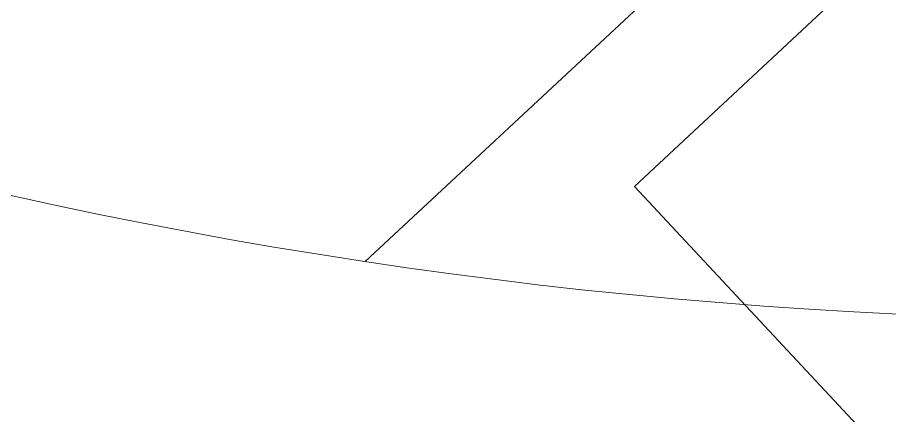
# Model space of a CAD drawing. Header units: millimetres. Extents: x -71377 to 516042, y -145869 to 441446.
# Drawn here: x 215250 to 217745, y 143795 to 144934 of the extents above; entities that cross this region are included whole.
import ezdxf

# ---------------------------------------------------------------- set-up
doc = ezdxf.new("R2010")
doc.units = ezdxf.units.MM
doc.header["$LTSCALE"] = 1000
for name, color, linetype, lineweight in [('06', 6, 'Continuous', 5), ('A-fnsh', 5, 'Continuous', 5), ('조경라인_dwg', 8, 'Continuous', 5)]:
    doc.layers.add(name, color=color, linetype=linetype, lineweight=lineweight)

# ---------------------------------------------------------------- blocks, each defined once
blk = doc.blocks.new('조경라인_dwg-6847807-지반층 배치도')
at = {"layer": '06'}
blk.add_line((220667.7, 148359.4), (216245, 144235.2), dxfattribs=at)
for centre, radius, start, end in [((218453, 158869.5), 14800, 242.45908, 274.35296), ((218483.8, 160381.8), 17800, 241.35304, 277.97068)]:
    blk.add_arc(centre, radius, start, end, dxfattribs=at)

msp = doc.modelspace()

# ---------------------------------------------------------------- linework, layer by layer
at = {"layer": 'A-fnsh'}
for p, q in [((217015, 144450.7), (276400.9, 199829)), ((222266.4, 138819.3), (217015, 144450.7))]:
    msp.add_line(p, q, dxfattribs=at)

# ---------------------------------------------------------------- block references
at = {"layer": '조경라인_dwg', "rotation": 8.537736462515947e-07}
msp.add_blockref('조경라인_dwg-6847807-지반층 배치도', (0, 0), dxfattribs=at)

doc.saveas('drawing.dxf')
